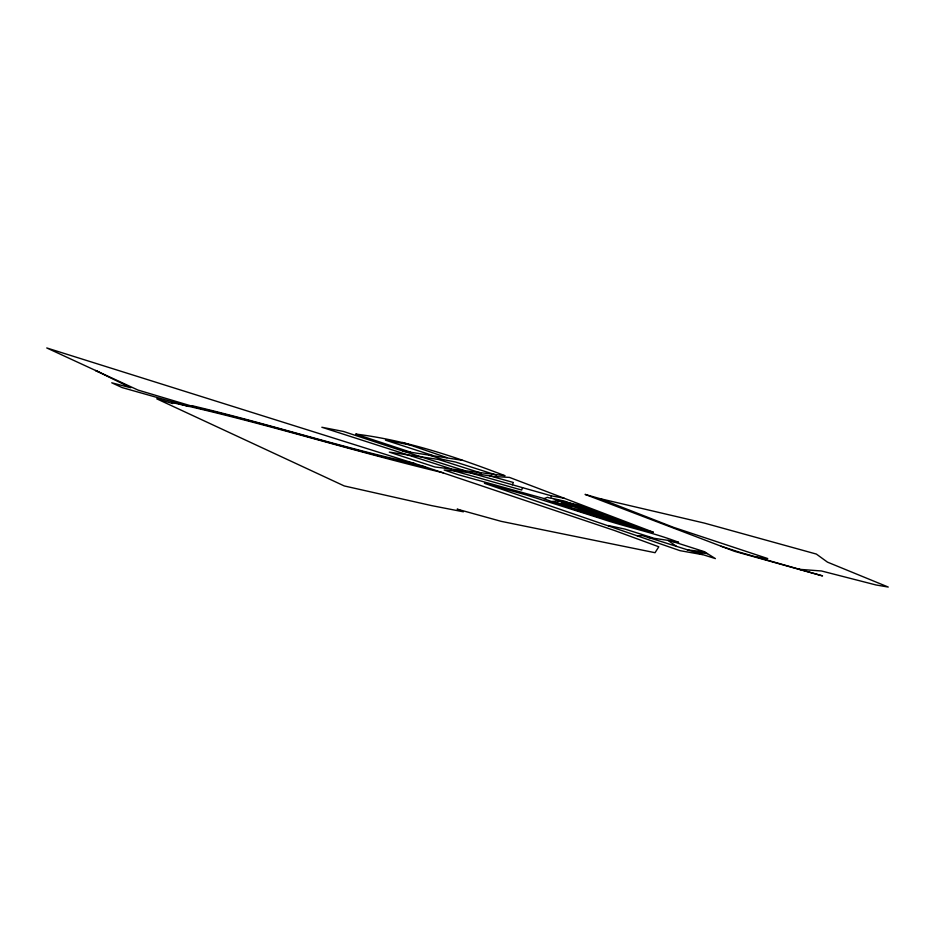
<?xml version="1.0" encoding="UTF-8"?>
<svg xmlns="http://www.w3.org/2000/svg" width="935" height="935" viewBox="0 0 935 935"><rect width="100%" height="100%" fill="white"/><g stroke="black" fill="none" stroke-linecap="round" stroke-linejoin="round"><path stroke-width="1.4" d="M564.191 498.25L551.405 495.854L550.738 498.261L547.396 497.326L543.901 498.717C579.665 511.994 616.422 522.747 653.39 532.225L509.493 477.411L493.996 476.499L458.945 471.217L444.16 470.001L458.384 474.77L544.193 498.589M522.536 487.649L521.648 490.033L454.036 470.878M470.387 472.935L512.322 484.751L513.362 482.483L489.741 475.833M560.287 500.868L552.071 501.44L611.432 520.526M574.347 505.017L568.246 505.449L557.809 503.077L567.674 506.828M578.029 504.9L574.791 505.122L561.409 501.92M672.546 541.47L678.658 542.323C653.355 532.506 626.719 527.27 601.053 518.609L527.293 495.234L484.447 483.313L637.331 535.872L642.275 535.58L715.404 558.604L704.207 551.627L670.056 540.687L647.803 537.344M481.174 473.087L438.398 459.447L389.311 452.131L434.88 466.974L505.052 475.728C456.654 457.262 407.274 440.432 355.651 434.05L410.71 452.201M798.747 569.275L821.503 570.981L876.013 584.971L888.25 587.051L827.463 562.134L816.36 554.069L704.382 523.097L599.896 498.624L585.076 494.393L734.489 551.311L822.555 575.913L739.433 552.188L721.095 546.215M687.248 549.838L704.674 551.919M693.723 551.884L707.433 553.649M755.644 556.898L767.717 558.557L673.469 527.328L599.896 498.624M451.056 468.821L321.839 427.248L343.484 431.467L402.821 451.032L462.264 460.289M702.29 554.619L680.037 550.668L637.331 535.872M409.296 444.768L385.454 440.163L432.952 455.532M425.238 466.869C348.463 450.051 273.686 425.261 197.086 407.695L137.983 390.059L46.75 347.949L425.238 466.869L614.143 530.379L658.801 546.776L655.049 552.702L501.218 521.356L457.157 509.143L463.386 511.807L431.666 505.625L344.255 485.943L156.729 398.813L172.706 403.523L172.204 402.611C263.495 422.597 352.565 451.196 443.459 472.841M415.491 463.725C340.176 447.222 266.72 423.286 191.687 405.626M608.253 525.528L625.094 529.128L652.56 537.824M556.641 500.108L579.221 505.169L639.821 528.252L609.971 520.105M566.189 503.743L579.092 506.676M570.958 505.554L583.861 508.488L564.787 501.218L551.872 498.285L609.129 520.094L622.032 523.027L598.178 513.946L585.275 511.013M559.434 503.696L571.764 506.501L568.889 505.403M598.926 512.672L592.416 511.188L576.217 505.017M580.273 510.779L595.548 515.559M590.043 512.824L602.946 515.758M614.19 518.481L607.68 517.008L633.311 526.767M594.812 514.647L607.715 517.581M599.58 516.459L612.495 519.392M604.349 518.27L617.264 521.216M512.322 484.751L551.405 495.854M188.928 406.503L122.088 387.569L111.744 382.789L130.76 387.756L95.58 370.482L99.811 372.434M402.821 451.032L465.291 470.878M496.532 475.132L455.485 462.019L442.711 459.471L428.686 454.889M402.553 442.465L446.895 457.612M578.707 507.319L593.012 512.766M667.976 540.337L676.554 546.449"/></g></svg>
